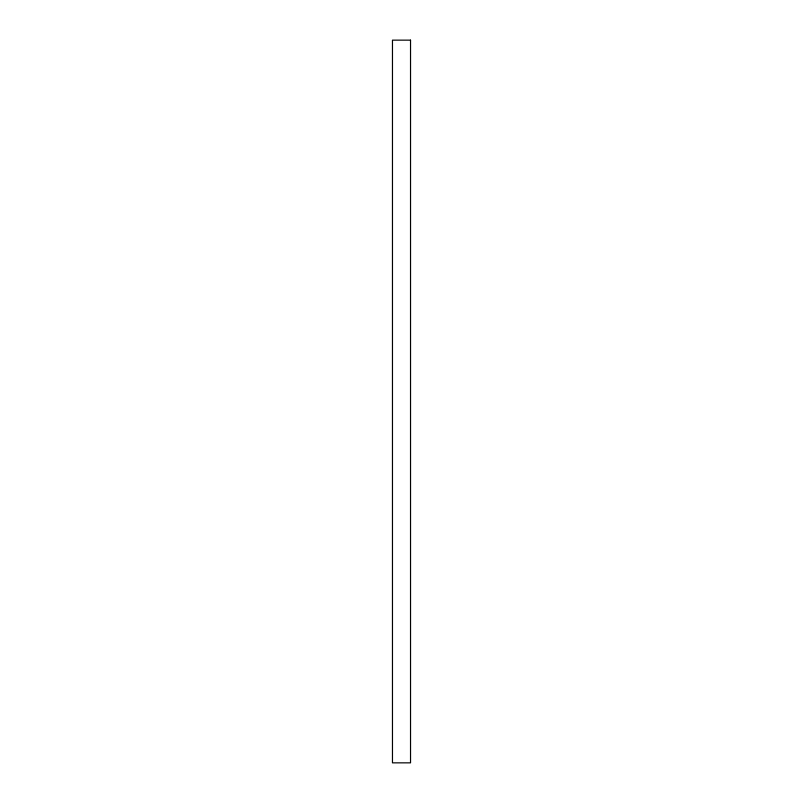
<?xml version="1.0" encoding="UTF-8"?>
<svg xmlns="http://www.w3.org/2000/svg" width="803" height="803" viewBox="0 0 803 803"><rect width="100%" height="100%" fill="white"/><g stroke="black" fill="none" stroke-linecap="round" stroke-linejoin="round"><path stroke-width="1.2" d="M410.534 40.15L392.466 40.15L392.466 762.85L410.534 762.85L410.534 40.15"/></g></svg>
